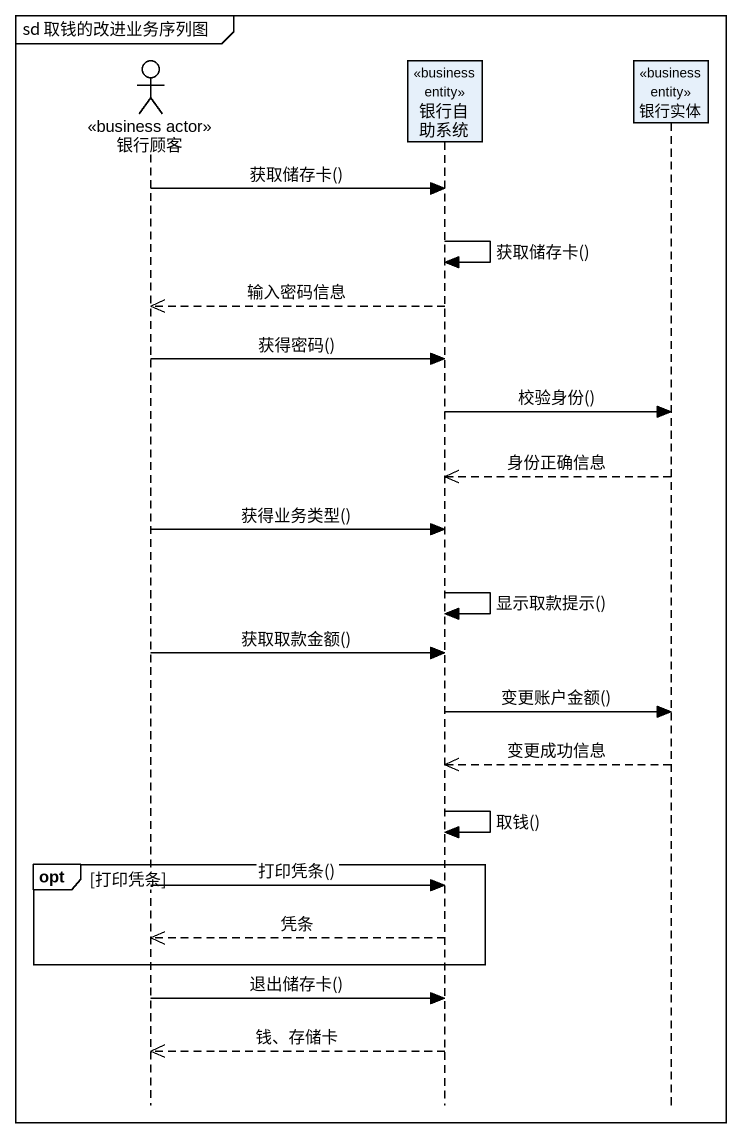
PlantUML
@startuml
mainframe sd 取钱的改进业务序列图
hide footbox
actor 银行顾客 <<business actor>>
participant 银行自助系统 <<business entity>>
participant 银行实体 <<business entity>>

银行顾客 -> 银行自助系统 : 获取储存卡()
银行自助系统 -> 银行自助系统 : 获取储存卡()
银行自助系统 -->> 银行顾客 : 输入密码信息
银行顾客 -> 银行自助系统 : 获得密码()
银行自助系统 -> 银行实体 : 校验身份()
银行实体 -->> 银行自助系统 : 身份正确信息
银行顾客 -> 银行自助系统 : 获得业务类型()
银行自助系统 -> 银行自助系统 : 显示取款提示()
银行顾客 -> 银行自助系统 : 获取取款金额()
银行自助系统 -> 银行实体 : 变更账户金额()
银行实体 -->> 银行自助系统 : 变更成功信息
银行自助系统 -> 银行自助系统 : 取钱()
opt 打印凭条
  银行顾客 -> 银行自助系统 : 打印凭条()
  银行自助系统 -->> 银行顾客 : 凭条
end
银行顾客 -> 银行自助系统 : 退出储存卡()
银行自助系统 -->> 银行顾客 : 钱、存储卡
@enduml
